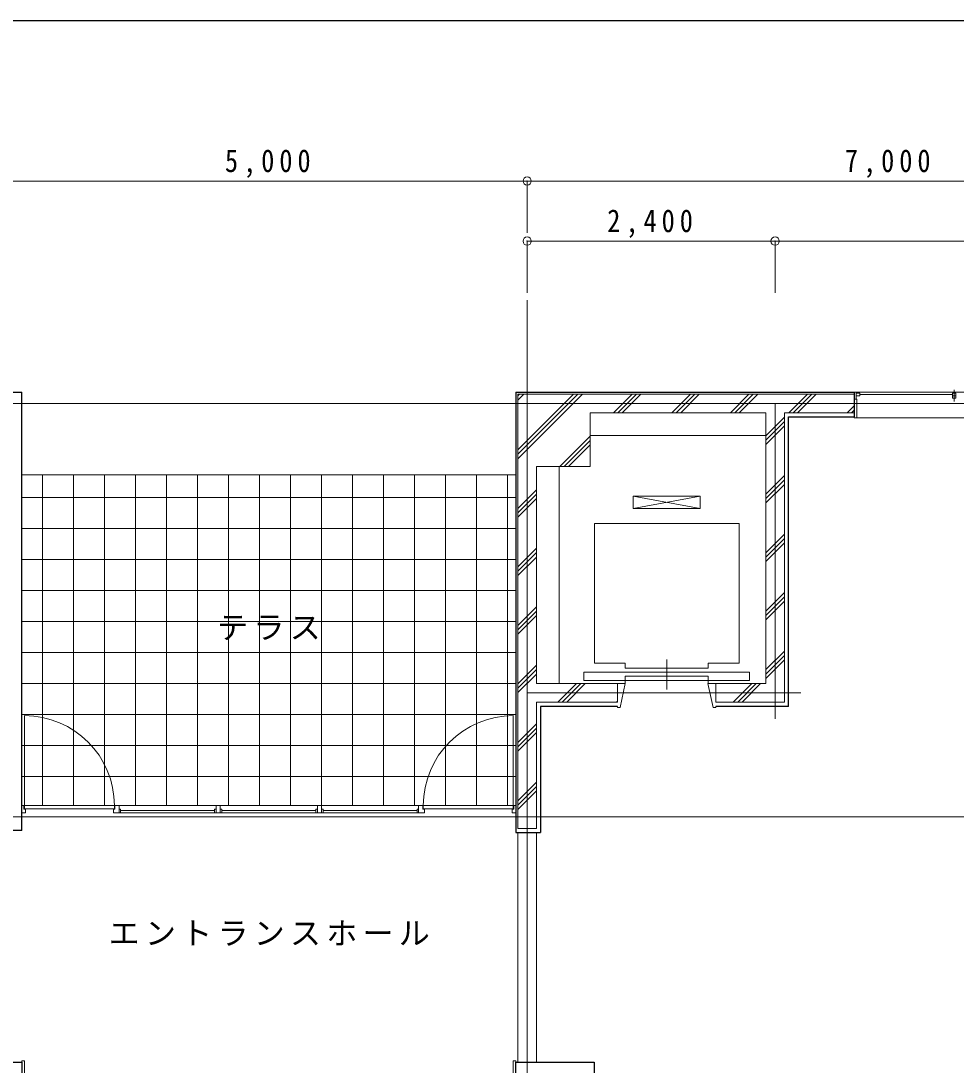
# Model space of a CAD drawing. Units: millimetres at full size, sheet at 1:100. Extents: x -20000 to 20000, y -13850 to 13850.
# Drawn here: x -5900 to 3152, y 3750 to 13850 of the extents above; entities that cross this region are included whole.
import ezdxf

# ---------------------------------------------------------------- set-up
doc = ezdxf.new("R2010")
doc.units = ezdxf.units.MM
doc.header["$LTSCALE"] = 100
doc.header["$PDMODE"] = 32
doc.header["$PDSIZE"] = 80
for name, color, linetype, lineweight in [('0-0_基準線', 5, 'Continuous', 9), ('0-1_仕上げ', 7, 'Continuous', 25), ('0-3_建具', 3, 'Continuous', 13), ('0-5_見え掛り', 2, 'Continuous', 13), ('0-6_設備', 7, 'Continuous', 25), ('0-C_ハッチング', 134, 'Continuous', 9), ('0-D_寸法', 4, 'Continuous', 9), ('F-1_図枠', 7, 'Continuous', 25)]:
    doc.layers.add(name, color=color, linetype=linetype, lineweight=lineweight)
doc.layers.add('0-A_文字', color=7, linetype='Continuous')
doc.styles.add('ＭＳ ゴシック', font='')
doc.styles.get('ＭＳ ゴシック').set_extended_font_data('MS Gothic')

msp = doc.modelspace()

# ---------------------------------------------------------------- linework, layer by layer
at = {"layer": '0-0_基準線', "color": 1}
for p, q in [((-1000, -7850), (-1000, 11150)), ((-14000, 10150), (14500, 10150)), ((1400, 7100), (1400, 10150)), ((1650, 7350), (-1000, 7350)), ((-14000, 6150), (14500, 6150))]:
    msp.add_line(p, q, dxfattribs=at)
at = {"layer": '0-0_基準線'}
for p, q in [((-1090, 10240), (2165, 10240)), ((1310, 10060), (-390, 10060)), ((1310, 7440), (1310, 10060)), ((1490, 7260), (1490, 10060)), ((1490, 10060), (2165, 10060)), ((-910, 7440), (-910, 9540)), ((-50, 7440), (-910, 7440)), ((-125, 7440), (-125, 7260)), ((767.2, 7440), (750, 7440)), ((825, 7440), (825, 7260)), ((-910, 7260), (-910, 6040)), ((-125, 7260), (-910, 7260)), ((-125, 7220), (-125, 7210)), ((-1090, 6000), (-1090, 3780)), ((-910, 6000), (-910, 3780))]:
    msp.add_line(p, q, dxfattribs=at)
for points in [[(-1090, 10240), (-1090, 6040), (-910, 6040)], [(-390, 10060), (-390, 9540), (-910, 9540)], [(1490, 7260), (825, 7260), (825, 7440)], [(1310, 7440), (830.1, 7440), (825, 7440)]]:
    msp.add_lwpolyline(points, dxfattribs=at)
at = {"layer": '0-1_仕上げ'}
for p, q in [((-6965, 10260), (-5890, 10260)), ((-5890, 6020), (-5890, 10260)), ((-1110, 10260), (-1110, 6000)), ((-1110, 10260), (2165, 10260)), ((2165, 10260), (2165, 10020)), ((1530, 7220), (1530, 10020)), ((1530, 10020), (2165, 10020)), ((-870, 7220), (-870, 6000)), ((-125, 7220), (-870, 7220)), ((1530, 7220), (825, 7220)), ((-5890, 6020), (-7674, 6020)), ((-1110, 6000), (-870, 6000)), ((-6965, 3780), (-5890, 3780)), ((-5890, 3780), (-5890, -3980)), ((-1110, 3780), (-350, 3780))]:
    msp.add_line(p, q, dxfattribs=at)
for points in [[(-615.7, -389.8), (-1110, 104.4), (-1110, 3780)], [(-350, 3780), (-350, 3000), (-870, 3000)]]:
    msp.add_lwpolyline(points, dxfattribs=at)
at = {"layer": '0-3_建具'}
for p, q in [((2165, 10260), (2185, 10260)), ((2185, 10190), (2185, 10260)), ((3116.3, 10237), (2220, 10237)), ((3150.3, 10225), (3116.3, 10225)), ((3133.3, 10170), (3133.3, 10280)), ((2165, 10190), (2190, 10190)), ((2165, 10190), (2165, 10010)), ((2165, 10020), (2165, 10010)), ((-125, 7440), (-50, 7440)), ((-125, 7440), (-125, 7260)), ((-50, 7440), (-125, 7440)), ((-50, 7440), (-100, 7210)), ((800, 7210), (750, 7440)), ((825, 7440), (750, 7440)), ((825, 7440), (825, 7260)), ((-5865, 6260), (-5865, 6230)), ((-5865, 6260), (-4995, 6260)), ((-5865, 6230), (-4995, 6230)), ((-4995, 6260), (-4995, 6230)), ((-4970, 6260), (-4935, 6260)), ((-4950, 6190), (-4950, 6260)), ((-4935, 6260), (-4025, 6260)), ((-4935, 6213), (-4025, 6213)), ((-4935, 6190), (-4025, 6190)), ((-3990, 6260), (-4025, 6260)), ((-4010, 6190), (-4010, 6260)), ((-3990, 6260), (-3955, 6260)), ((-3970, 6190), (-3970, 6260)), ((-3955, 6260), (-3045, 6260)), ((-3955, 6213), (-3045, 6213)), ((-3955, 6190), (-3045, 6190)), ((-3010, 6260), (-3045, 6260)), ((-3030, 6190), (-3030, 6260)), ((-3010, 6260), (-2975, 6260)), ((-2990, 6190), (-2990, 6260)), ((-2975, 6260), (-2065, 6260)), ((-2975, 6213), (-2065, 6213)), ((-2975, 6190), (-2065, 6190)), ((-2030, 6260), (-2065, 6260)), ((-2050, 6190), (-2050, 6260)), ((-1135, 6260), (-2005, 6260)), ((-2005, 6260), (-2005, 6230)), ((-1135, 6230), (-2005, 6230)), ((-1135, 6260), (-1135, 6230)), ((-5890, 3780), (-5890, 3530)), ((-1110, 3780), (-1110, 3530))]:
    msp.add_line(p, q, dxfattribs=at)
at = {"layer": '0-3_建具', "color": 4, "lineweight": 9}
for p, q in [((5015, 10260), (2185, 10260)), ((2190, 10010), (5010, 10010)), ((-5865, 6260), (-5865, 7130)), ((-1135, 6260), (-1135, 7130))]:
    msp.add_line(p, q, dxfattribs=at)
at = {"layer": '0-3_建具'}
for points in [[(2185, 10225), (2220, 10225), (2220, 10249), (2185, 10249)], [(2190, 10190), (2190, 10010), (2165, 10010)], [(-125, 7220), (-125, 7210), (-100, 7210)], [(800, 7210), (825, 7210), (825, 7220)], [(-5890, 6260), (-5870, 6260), (-5870, 6225), (-5855, 6225), (-5855, 6190), (-5890, 6190)], [(-4970, 6260), (-4990, 6260), (-4990, 6225), (-5005, 6225), (-5005, 6190), (-4970, 6190)], [(-4970, 6190), (-4935, 6190), (-4935, 6225), (-4950, 6225)], [(-3990, 6190), (-4025, 6190), (-4025, 6225), (-4010, 6225)], [(-3990, 6190), (-3955, 6190), (-3955, 6225), (-3970, 6225)], [(-3010, 6190), (-3045, 6190), (-3045, 6225), (-3030, 6225)], [(-3010, 6190), (-2975, 6190), (-2975, 6225), (-2990, 6225)], [(-2030, 6190), (-2065, 6190), (-2065, 6225), (-2050, 6225)], [(-2030, 6260), (-2010, 6260), (-2010, 6225), (-1995, 6225), (-1995, 6190), (-2030, 6190)], [(-1110, 6260), (-1130, 6260), (-1130, 6225), (-1145, 6225), (-1145, 6190), (-1110, 6190)], [(-5890, 3780), (-5890, 3790), (-5865, 3790), (-5865, 3640), (-5850, 3640), (-5850, 3530), (-5890, 3530)], [(-1110, 3780), (-1110, 3790), (-1135, 3790), (-1135, 3640), (-1150, 3640), (-1150, 3530), (-1110, 3530)]]:
    msp.add_lwpolyline(points, dxfattribs=at)
msp.add_lwpolyline([(3150.3, 10201), (3116.3, 10201), (3116.3, 10249), (3150.3, 10249)], close=True, dxfattribs=at)
at = {"layer": '0-3_建具', "color": 4, "lineweight": 9}
for centre, start, end in [((-5865, 6260), 0, 90), ((-1135, 6260), 90, 180)]:
    msp.add_arc(centre, 870, start, end, dxfattribs=at)
at = {"layer": '0-5_見え掛り'}
for p, q in [((-390, 9840), (1310, 9840)), ((-690, 9540), (-690, 7440)), ((-5890, 9460), (-1110, 9460))]:
    msp.add_line(p, q, dxfattribs=at)
at = {"layer": '0-6_設備', "color": 4, "lineweight": 9}
for p, q in [((27.5, 9133.8), (673.7, 9252.8)), ((673.7, 9133.8), (27.5, 9252.8)), ((-349.4, 7638.4), (-50.6, 7638.4)), ((-50.6, 7638.4), (-50.6, 7590.2)), ((750.6, 7590.2), (-50.6, 7590.2)), ((350.6, 7383.1), (350.6, 7674.6)), ((-451.8, 7551), (-451.8, 7470)), ((-451.8, 7551), (1151.8, 7551)), ((349.4, 7513.2), (-50.6, 7513.2)), ((-50.6, 7513.2), (-50.6, 7440)), ((350.6, 7513.2), (750.6, 7513.2)), ((750.6, 7513.2), (750.6, 7440)), ((1151.8, 7551), (1151.8, 7470)), ((1151.8, 7470), (-451.8, 7470))]:
    msp.add_line(p, q, dxfattribs=at)
msp.add_lwpolyline([(27.5, 9252.8), (27.5, 9133.8), (673.7, 9133.8), (673.7, 9252.8)], close=True, dxfattribs=at)
for points in [[(-349.4, 7638.4), (-349.4, 8988.4), (1050.6, 8988.4), (1050.6, 7638.4)], [(750.6, 7590.2), (750.6, 7638.4), (1050.6, 7638.4)]]:
    msp.add_lwpolyline(points, dxfattribs=at)
at = {"layer": '0-C_ハッチング'}
for p, q in [((-1090, 9615.6), (-465.6, 10240)), ((-1090, 9658), (-508, 10240)), ((-1090, 9700.4), (-550.4, 10240)), ((-1090, 10181.3), (-1031.3, 10240)), ((-1090, 10223.7), (-1073.7, 10240)), ((-164.8, 10060), (15.2, 10240)), ((-122.3, 10060), (57.7, 10240)), ((-79.9, 10060), (100.1, 10240)), ((400.9, 10060), (580.9, 10240)), ((443.3, 10060), (623.3, 10240)), ((485.8, 10060), (665.8, 10240)), ((966.6, 10060), (1146.6, 10240)), ((1009, 10060), (1189, 10240)), ((1051.5, 10060), (1231.5, 10240)), ((1532.3, 10060), (1712.3, 10240)), ((1574.7, 10060), (1754.7, 10240)), ((1617.1, 10060), (1797.1, 10240)), ((2098, 10060), (2165, 10127)), ((1310, 9837.7), (1490, 10017.7)), ((2140.4, 10060), (2165, 10084.6)), ((1310, 9795.3), (1490, 9975.3)), ((1310, 9752.9), (1490, 9932.9)), ((-684.8, 9540), (-390, 9834.8)), ((-642.3, 9540), (-390, 9792.3)), ((-599.9, 9540), (-390, 9749.9)), ((-5690, 6260), (-5690, 9460)), ((-5390, 6260), (-5390, 9460)), ((-5090, 6260), (-5090, 9460)), ((-4790, 6260), (-4790, 9460)), ((-4490, 6260), (-4490, 9460)), ((-4190, 6260), (-4190, 9460)), ((-3890, 6260), (-3890, 9460)), ((-3590, 6260), (-3590, 9460)), ((-3290, 6260), (-3290, 9460)), ((-2990, 6260), (-2990, 9460)), ((-2690, 6260), (-2690, 9460)), ((-2390, 6260), (-2390, 9460)), ((-2090, 6260), (-2090, 9460)), ((-1790, 6260), (-1790, 9460)), ((-1490, 6260), (-1490, 9460)), ((-1190, 6260), (-1190, 9460)), ((1310, 9272), (1490, 9452)), ((1310, 9229.6), (1490, 9409.6)), ((-1090, 9134.8), (-910, 9314.8)), ((1310, 9187.2), (1490, 9367.2)), ((-5890, 9240), (-1110, 9240)), ((-1090, 9092.3), (-910, 9272.3)), ((-1090, 9049.9), (-910, 9229.9)), ((-5890, 8940), (-1110, 8940)), ((1310, 8706.3), (1490, 8886.3)), ((1310, 8663.9), (1490, 8843.9)), ((1310, 8621.5), (1490, 8801.5)), ((-1090, 8569.1), (-910, 8749.1)), ((-1090, 8526.7), (-910, 8706.7)), ((-5890, 8640), (-1110, 8640)), ((-1090, 8484.2), (-910, 8664.2)), ((-5890, 8340), (-1110, 8340)), ((1310, 8140.7), (1490, 8320.7)), ((-1090, 8003.4), (-910, 8183.4)), ((1310, 8098.2), (1490, 8278.2)), ((1310, 8055.8), (1490, 8235.8)), ((-1090, 7961), (-910, 8141)), ((-1090, 7918.5), (-910, 8098.5)), ((-5890, 8040), (-1110, 8040)), ((-5890, 7740), (-1110, 7740)), ((1310, 7575), (1490, 7755)), ((1310, 7532.5), (1490, 7712.5)), ((-1090, 7437.7), (-910, 7617.7)), ((-1090, 7395.3), (-910, 7575.3)), ((1310, 7490.1), (1490, 7670.1)), ((-1090, 7352.9), (-910, 7532.9)), ((-5890, 7440), (-1110, 7440)), ((-702, 7260), (-522, 7440)), ((-659.6, 7260), (-479.6, 7440)), ((-617.2, 7260), (-437.2, 7440)), ((995, 7260), (1175, 7440)), ((1037.5, 7260), (1217.5, 7440)), ((1079.9, 7260), (1259.9, 7440)), ((-136.3, 7260), (-125, 7271.3)), ((-5890, 7140), (-1110, 7140)), ((-1090, 6872), (-910, 7052)), ((-1090, 6829.6), (-910, 7009.6)), ((-1090, 6787.2), (-910, 6967.2)), ((-5890, 6840), (-1110, 6840)), ((-5890, 6540), (-1110, 6540)), ((-1090, 6306.3), (-910, 6486.3)), ((-1090, 6263.9), (-910, 6443.9)), ((-1090, 6221.5), (-910, 6401.5))]:
    msp.add_line(p, q, dxfattribs=at)
at = {"layer": '0-D_寸法'}
for p, q in [((-6000, 12301), (-1000, 12301)), ((-1000, 12301), (-1000, 11801)), ((-1000, 12301), (6000, 12301)), ((-1000, 11720.1), (-1000, 11220.1)), ((-1000, 11720.1), (1400, 11720.1)), ((1400, 11720.1), (1400, 11220.1)), ((1400, 11720.1), (6000, 11720.1))]:
    msp.add_line(p, q, dxfattribs=at)
for p in [(-1000, 12301), (-1000, 11720.1), (1400, 11720.1)]:
    msp.add_point(p, dxfattribs=at)
at = {"layer": 'F-1_図枠'}
msp.add_lwpolyline([(20000, -13850), (20000, 13850), (-20000, 13850)], dxfattribs=at)

# ---------------------------------------------------------------- texts
at = {"layer": '0-A_文字', "char_height": 219.9, "attachment_point": 7, "style": 'ＭＳ ゴシック'}
for s, insert in [('\\T1.17;テラス', (-4000, 7860)), ('\\T1.17;エントランスホール', (-5050, 4904.5))]:
    msp.add_mtext(s, dxfattribs=dict(at, insert=insert))
at = {"layer": '0-D_寸法', "color": 7, "char_height": 219.9, "attachment_point": 7, "style": 'ＭＳ ゴシック'}
for s, insert in [('\\T1.38;\\W0.85;5,000', (-3925, 12331)), ('\\T1.38;\\W0.85;7,000', (2075, 12331)), ('\\T1.38;\\W0.85;2,400', (-225, 11750.1))]:
    msp.add_mtext(s, dxfattribs=dict(at, insert=insert))

doc.saveas('drawing.dxf')
